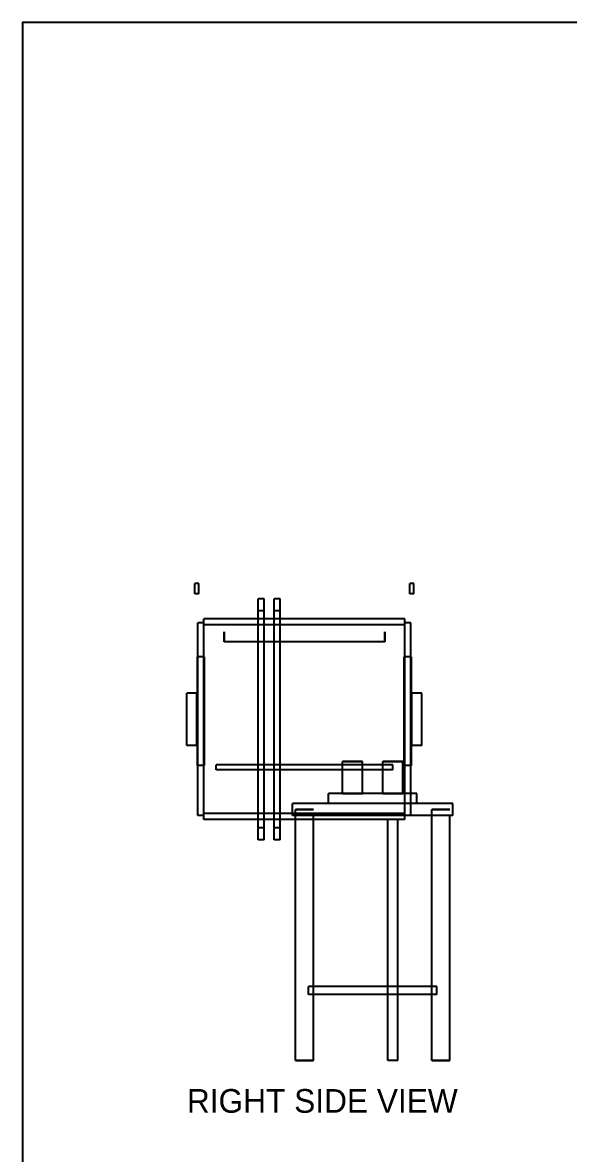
# Model space of a CAD drawing. Header units: millimetres. Extents: x -610 to 577, y -771 to 522.
# Drawn here: x -610 to -338, y -41 to 522 of the extents above; entities that cross this region are included whole.
import ezdxf

# ---------------------------------------------------------------- set-up
doc = ezdxf.new("R2010")
doc.units = ezdxf.units.MM
for name, color, linetype in [('BORDER', 7, 'Continuous'), ('HIDDEN', 8, 'Continuous'), ('TEXT', 5, 'Continuous'), ('VISIBLE', 7, 'Continuous')]:
    doc.layers.add(name, color=color, linetype=linetype)

msp = doc.modelspace()

# ---------------------------------------------------------------- linework, layer by layer
at = {"layer": 'BORDER'}
msp.add_lwpolyline([(-609.94, -771.14), (576.85, -771.14), (576.85, 521.85), (-609.94, 521.85)], close=True, dxfattribs=at)
at = {"layer": 'HIDDEN'}
for points in [[(-522.1, 242.5), (-524.1, 242.5)], [(-524.1, 237.5), (-524.1, 242.5)], [(-522.1, 237.5), (-522.1, 242.5)], [(-415.1, 242.5), (-417.1, 242.5)], [(-417.1, 237.5), (-417.1, 242.5)], [(-415.1, 237.5), (-415.1, 242.5)], [(-522.1, 237.5), (-524.1, 237.5)], [(-415.1, 237.5), (-417.1, 237.5)], [(-489.6, 235), (-492.6, 235)], [(-492.6, 229), (-492.6, 235)], [(-489.6, 235), (-492.6, 235)], [(-492.6, 115), (-492.6, 235)], [(-489.6, 235), (-492.6, 235)], [(-492.6, 115), (-492.6, 235)], [(-489.6, 235), (-492.6, 235)], [(-492.6, 115), (-492.6, 235)], [(-489.6, 229), (-489.6, 235)], [(-489.6, 115), (-489.6, 235)], [(-489.6, 115), (-489.6, 235)], [(-489.6, 115), (-489.6, 235)], [(-481.6, 235), (-484.6, 235)], [(-484.6, 229), (-484.6, 235)], [(-481.6, 235), (-484.6, 235)], [(-484.6, 115), (-484.6, 235)], [(-481.6, 235), (-484.6, 235)], [(-484.6, 115), (-484.6, 235)], [(-481.6, 235), (-484.6, 235)], [(-484.6, 115), (-484.6, 235)], [(-481.6, 229), (-481.6, 235)], [(-481.6, 115), (-481.6, 235)], [(-481.6, 115), (-481.6, 235)], [(-481.6, 115), (-481.6, 235)], [(-489.6, 229), (-492.6, 229)], [(-481.6, 229), (-484.6, 229)], [(-519.6, 223), (-522.6, 223)], [(-522.6, 127), (-522.6, 223)], [(-419.6, 225), (-519.6, 225)], [(-519.6, 222), (-519.6, 225)], [(-419.6, 225), (-519.6, 225)], [(-519.6, 125), (-519.6, 225)], [(-419.6, 225), (-519.6, 225)], [(-519.6, 125), (-519.6, 225)], [(-419.6, 225), (-519.6, 225)], [(-519.6, 125), (-519.6, 225)], [(-519.6, 127), (-519.6, 223)], [(-519.6, 127), (-519.6, 223)], [(-419.6, 222), (-519.6, 222)], [(-489.6, 225), (-492.6, 225)], [(-489.6, 225), (-492.6, 225)], [(-489.6, 222), (-492.6, 222)], [(-481.6, 225), (-484.6, 225)], [(-481.6, 225), (-484.6, 225)], [(-481.6, 222), (-484.6, 222)], [(-419.6, 222), (-419.6, 225)], [(-419.6, 125), (-419.6, 225)], [(-419.6, 125), (-419.6, 225)], [(-419.6, 125), (-419.6, 225)], [(-419.6, 127), (-419.6, 223)], [(-416.6, 223), (-419.6, 223)], [(-419.6, 127), (-419.6, 223)], [(-416.6, 127), (-416.6, 223)], [(-509.6, 218.5), (-509.6, 218.43)], [(-509.6, 218.43), (-509.6, 218.5)], [(-509.6, 218.43), (-509.6, 218.21)], [(-509.6, 218.21), (-509.6, 218.43)], [(-509.6, 218.21), (-509.6, 217.87)], [(-509.6, 217.87), (-509.6, 218.21)], [(-509.6, 217.87), (-509.6, 217.42)], [(-509.6, 217.42), (-509.6, 217.87)], [(-509.6, 217.42), (-509.6, 216.89)], [(-509.6, 216.89), (-509.6, 217.42)], [(-509.6, 216.89), (-509.6, 216.3)], [(-509.6, 216.3), (-509.6, 216.89)], [(-509.6, 216.3), (-509.6, 215.7)], [(-509.6, 215.7), (-509.6, 216.3)], [(-509.6, 215.7), (-509.6, 215.11)], [(-509.6, 215.11), (-509.6, 215.7)], [(-509.6, 215.11), (-509.6, 214.58)], [(-509.6, 214.58), (-509.6, 215.11)], [(-509.6, 214.58), (-509.6, 214.13)], [(-509.6, 214.13), (-509.6, 214.58)], [(-509.6, 214.13), (-509.6, 213.79)], [(-509.6, 213.79), (-509.6, 214.13)], [(-429.6, 218.5), (-429.6, 218.43)], [(-429.6, 218.43), (-429.6, 218.5)], [(-429.6, 218.43), (-429.6, 218.21)], [(-429.6, 218.21), (-429.6, 218.43)], [(-429.6, 218.21), (-429.6, 217.87)], [(-429.6, 217.87), (-429.6, 218.21)], [(-429.6, 217.87), (-429.6, 217.42)], [(-429.6, 217.42), (-429.6, 217.87)], [(-429.6, 217.42), (-429.6, 216.89)], [(-429.6, 216.89), (-429.6, 217.42)], [(-429.6, 216.89), (-429.6, 216.3)], [(-429.6, 216.3), (-429.6, 216.89)], [(-429.6, 216.3), (-429.6, 215.7)], [(-429.6, 215.7), (-429.6, 216.3)], [(-429.6, 215.7), (-429.6, 215.11)], [(-429.6, 215.11), (-429.6, 215.7)], [(-429.6, 215.11), (-429.6, 214.58)], [(-429.6, 214.58), (-429.6, 215.11)], [(-429.6, 214.58), (-429.6, 214.13)], [(-429.6, 214.13), (-429.6, 214.58)], [(-429.6, 214.13), (-429.6, 213.79)], [(-429.6, 213.79), (-429.6, 214.13)], [(-509.6, 213.79), (-509.6, 213.57)], [(-509.6, 213.57), (-509.6, 213.79)], [(-509.6, 213.57), (-509.6, 213.5)], [(-509.6, 213.5), (-509.6, 213.57)], [(-429.6, 213.5), (-509.6, 213.5)], [(-429.6, 213.79), (-429.6, 213.57)], [(-429.6, 213.57), (-429.6, 213.79)], [(-429.6, 213.57), (-429.6, 213.5)], [(-429.6, 213.5), (-429.6, 213.57)], [(-519.3, 206), (-522.9, 206)], [(-522.9, 152), (-522.9, 206)], [(-519.3, 206), (-522.6, 206)], [(-519.3, 152), (-519.3, 206)], [(-519.3, 152), (-519.3, 206)], [(-416.6, 206), (-419.9, 206)], [(-419.9, 152), (-419.9, 206)], [(-416.3, 206), (-419.9, 206)], [(-419.9, 152), (-419.9, 206)], [(-416.3, 152), (-416.3, 206)], [(-523.1, 188), (-528.1, 188)], [(-528.1, 162), (-528.1, 188)], [(-523.1, 162), (-523.1, 188)], [(-411.1, 188), (-416.1, 188)], [(-416.1, 162), (-416.1, 188)], [(-411.1, 162), (-411.1, 188)], [(-523.1, 162), (-528.1, 162)], [(-411.1, 162), (-416.1, 162)], [(-425.6, 152.25), (-513.6, 152.25)], [(-513.6, 149.75), (-513.6, 152.25)], [(-425.6, 152.25), (-513.6, 152.25)], [(-513.6, 149.75), (-513.6, 152.25)], [(-450.6, 138), (-450.6, 154)], [(-450.45, 154), (-450.6, 154)], [(-450.6, 154), (-450.45, 154)], [(-450.6, 138), (-450.6, 154)], [(-450.45, 154), (-450.6, 154)], [(-450.6, 154), (-450.45, 154)], [(-450.6, 138), (-450.6, 154)], [(-450.45, 154), (-450.6, 154)], [(-450.6, 154), (-450.45, 154)], [(-450.45, 154), (-450.6, 154)], [(-450.02, 154), (-450.45, 154)], [(-450.45, 154), (-450.02, 154)], [(-450.02, 154), (-450.45, 154)], [(-450.45, 154), (-450.02, 154)], [(-450.02, 154), (-450.45, 154)], [(-450.45, 154), (-450.02, 154)], [(-450.02, 154), (-450.45, 154)], [(-449.34, 154), (-450.02, 154)], [(-450.02, 154), (-449.34, 154)], [(-449.34, 154), (-450.02, 154)], [(-450.02, 154), (-449.34, 154)], [(-449.34, 154), (-450.02, 154)], [(-450.02, 154), (-449.34, 154)], [(-449.34, 154), (-450.02, 154)], [(-448.44, 154), (-449.34, 154)], [(-449.34, 154), (-448.44, 154)], [(-448.44, 154), (-449.34, 154)], [(-449.34, 154), (-448.44, 154)], [(-448.44, 154), (-449.34, 154)], [(-449.34, 154), (-448.44, 154)], [(-448.44, 154), (-449.34, 154)], [(-447.37, 154), (-448.44, 154)], [(-448.44, 154), (-447.37, 154)], [(-447.37, 154), (-448.44, 154)], [(-448.44, 154), (-447.37, 154)], [(-447.37, 154), (-448.44, 154)], [(-448.44, 154), (-447.37, 154)], [(-447.37, 154), (-448.44, 154)], [(-446.2, 154), (-447.37, 154)], [(-447.37, 154), (-446.2, 154)], [(-446.2, 154), (-447.37, 154)], [(-447.37, 154), (-446.2, 154)], [(-446.2, 154), (-447.37, 154)], [(-447.37, 154), (-446.2, 154)], [(-446.2, 154), (-447.37, 154)], [(-444.99, 154), (-446.2, 154)], [(-446.2, 154), (-444.99, 154)], [(-444.99, 154), (-446.2, 154)], [(-446.2, 154), (-444.99, 154)], [(-444.99, 154), (-446.2, 154)], [(-446.2, 154), (-444.99, 154)], [(-444.99, 154), (-446.2, 154)], [(-443.82, 154), (-444.99, 154)], [(-444.99, 154), (-443.82, 154)], [(-443.82, 154), (-444.99, 154)], [(-444.99, 154), (-443.82, 154)], [(-443.82, 154), (-444.99, 154)], [(-444.99, 154), (-443.82, 154)], [(-443.82, 154), (-444.99, 154)], [(-442.76, 154), (-443.82, 154)], [(-443.82, 154), (-442.76, 154)], [(-442.76, 154), (-443.82, 154)], [(-443.82, 154), (-442.76, 154)], [(-442.76, 154), (-443.82, 154)], [(-443.82, 154), (-442.76, 154)], [(-442.76, 154), (-443.82, 154)], [(-441.85, 154), (-442.76, 154)], [(-442.76, 154), (-441.85, 154)], [(-441.85, 154), (-442.76, 154)], [(-442.76, 154), (-441.85, 154)], [(-441.85, 154), (-442.76, 154)], [(-442.76, 154), (-441.85, 154)], [(-441.85, 154), (-442.76, 154)], [(-441.17, 154), (-441.85, 154)], [(-441.85, 154), (-441.17, 154)], [(-441.17, 154), (-441.85, 154)], [(-441.85, 154), (-441.17, 154)], [(-441.17, 154), (-441.85, 154)], [(-441.85, 154), (-441.17, 154)], [(-441.17, 154), (-441.85, 154)], [(-440.74, 154), (-441.17, 154)], [(-441.17, 154), (-440.74, 154)], [(-440.74, 154), (-441.17, 154)], [(-441.17, 154), (-440.74, 154)], [(-440.74, 154), (-441.17, 154)], [(-441.17, 154), (-440.74, 154)], [(-440.74, 154), (-441.17, 154)], [(-440.6, 154), (-440.74, 154)], [(-440.74, 154), (-440.6, 154)], [(-440.6, 154), (-440.74, 154)], [(-440.74, 154), (-440.6, 154)], [(-440.6, 154), (-440.74, 154)], [(-440.74, 154), (-440.6, 154)], [(-440.6, 154), (-440.74, 154)], [(-430.6, 138), (-430.6, 154)], [(-430.45, 154), (-430.6, 154)], [(-430.6, 154), (-430.45, 154)], [(-430.6, 138), (-430.6, 154)], [(-430.45, 154), (-430.6, 154)], [(-430.6, 154), (-430.45, 154)], [(-430.6, 138), (-430.6, 154)], [(-430.45, 154), (-430.6, 154)], [(-430.6, 154), (-430.45, 154)], [(-430.45, 154), (-430.6, 154)], [(-430.02, 154), (-430.45, 154)], [(-430.45, 154), (-430.02, 154)], [(-430.02, 154), (-430.45, 154)], [(-430.45, 154), (-430.02, 154)], [(-430.02, 154), (-430.45, 154)], [(-430.45, 154), (-430.02, 154)], [(-430.02, 154), (-430.45, 154)], [(-429.34, 154), (-430.02, 154)], [(-430.02, 154), (-429.34, 154)], [(-429.34, 154), (-430.02, 154)], [(-430.02, 154), (-429.34, 154)], [(-429.34, 154), (-430.02, 154)], [(-430.02, 154), (-429.34, 154)], [(-429.34, 154), (-430.02, 154)], [(-428.44, 154), (-429.34, 154)], [(-429.34, 154), (-428.44, 154)], [(-428.44, 154), (-429.34, 154)], [(-429.34, 154), (-428.44, 154)], [(-428.44, 154), (-429.34, 154)], [(-429.34, 154), (-428.44, 154)], [(-428.44, 154), (-429.34, 154)], [(-427.37, 154), (-428.44, 154)], [(-428.44, 154), (-427.37, 154)], [(-427.37, 154), (-428.44, 154)], [(-428.44, 154), (-427.37, 154)], [(-427.37, 154), (-428.44, 154)], [(-428.44, 154), (-427.37, 154)], [(-427.37, 154), (-428.44, 154)], [(-426.2, 154), (-427.37, 154)], [(-427.37, 154), (-426.2, 154)], [(-426.2, 154), (-427.37, 154)], [(-427.37, 154), (-426.2, 154)], [(-426.2, 154), (-427.37, 154)], [(-427.37, 154), (-426.2, 154)], [(-426.2, 154), (-427.37, 154)], [(-424.99, 154), (-426.2, 154)], [(-426.2, 154), (-424.99, 154)], [(-424.99, 154), (-426.2, 154)], [(-426.2, 154), (-424.99, 154)], [(-424.99, 154), (-426.2, 154)], [(-426.2, 154), (-424.99, 154)], [(-424.99, 154), (-426.2, 154)], [(-425.6, 149.75), (-425.6, 152.25)], [(-425.6, 149.75), (-425.6, 152.25)], [(-423.82, 154), (-424.99, 154)], [(-424.99, 154), (-423.82, 154)], [(-423.82, 154), (-424.99, 154)], [(-424.99, 154), (-423.82, 154)], [(-423.82, 154), (-424.99, 154)], [(-424.99, 154), (-423.82, 154)], [(-423.82, 154), (-424.99, 154)], [(-422.76, 154), (-423.82, 154)], [(-423.82, 154), (-422.76, 154)], [(-422.76, 154), (-423.82, 154)], [(-423.82, 154), (-422.76, 154)], [(-422.76, 154), (-423.82, 154)], [(-423.82, 154), (-422.76, 154)], [(-422.76, 154), (-423.82, 154)], [(-421.85, 154), (-422.76, 154)], [(-422.76, 154), (-421.85, 154)], [(-421.85, 154), (-422.76, 154)], [(-422.76, 154), (-421.85, 154)], [(-421.85, 154), (-422.76, 154)], [(-422.76, 154), (-421.85, 154)], [(-421.85, 154), (-422.76, 154)], [(-421.17, 154), (-421.85, 154)], [(-421.85, 154), (-421.17, 154)], [(-421.17, 154), (-421.85, 154)], [(-421.85, 154), (-421.17, 154)], [(-421.17, 154), (-421.85, 154)], [(-421.85, 154), (-421.17, 154)], [(-421.17, 154), (-421.85, 154)], [(-420.74, 154), (-421.17, 154)], [(-421.17, 154), (-420.74, 154)], [(-420.74, 154), (-421.17, 154)], [(-421.17, 154), (-420.74, 154)], [(-420.74, 154), (-421.17, 154)], [(-421.17, 154), (-420.74, 154)], [(-420.74, 154), (-421.17, 154)], [(-420.6, 154), (-420.74, 154)], [(-420.74, 154), (-420.6, 154)], [(-420.6, 154), (-420.74, 154)], [(-420.74, 154), (-420.6, 154)], [(-420.6, 154), (-420.74, 154)], [(-420.74, 154), (-420.6, 154)], [(-420.6, 154), (-420.74, 154)], [(-519.3, 152), (-522.9, 152)], [(-519.3, 152), (-522.6, 152)], [(-425.6, 149.75), (-513.6, 149.75)], [(-425.6, 149.75), (-513.6, 149.75)], [(-416.6, 152), (-419.9, 152)], [(-416.3, 152), (-419.9, 152)], [(-413.6, 138), (-457.6, 138)], [(-457.6, 133), (-457.6, 138)], [(-450.45, 138), (-450.6, 138)], [(-450.6, 138), (-450.45, 138)], [(-450.45, 138), (-450.6, 138)], [(-450.6, 138), (-450.45, 138)], [(-450.45, 138), (-450.6, 138)], [(-450.6, 138), (-450.45, 138)], [(-450.45, 138), (-450.6, 138)], [(-450.6, 138), (-450.45, 138)], [(-450.02, 138), (-450.45, 138)], [(-450.45, 138), (-450.02, 138)], [(-450.02, 138), (-450.45, 138)], [(-450.45, 138), (-450.02, 138)], [(-450.02, 138), (-450.45, 138)], [(-450.45, 138), (-450.02, 138)], [(-450.02, 138), (-450.45, 138)], [(-450.45, 138), (-450.02, 138)], [(-449.34, 138), (-450.02, 138)], [(-450.02, 138), (-449.34, 138)], [(-449.34, 138), (-450.02, 138)], [(-450.02, 138), (-449.34, 138)], [(-449.34, 138), (-450.02, 138)], [(-450.02, 138), (-449.34, 138)], [(-449.34, 138), (-450.02, 138)], [(-450.02, 138), (-449.34, 138)], [(-448.44, 138), (-449.34, 138)], [(-449.34, 138), (-448.44, 138)], [(-448.44, 138), (-449.34, 138)], [(-449.34, 138), (-448.44, 138)], [(-448.44, 138), (-449.34, 138)], [(-449.34, 138), (-448.44, 138)], [(-448.44, 138), (-449.34, 138)], [(-449.34, 138), (-448.44, 138)], [(-447.37, 138), (-448.44, 138)], [(-448.44, 138), (-447.37, 138)], [(-447.37, 138), (-448.44, 138)], [(-448.44, 138), (-447.37, 138)], [(-447.37, 138), (-448.44, 138)], [(-448.44, 138), (-447.37, 138)], [(-447.37, 138), (-448.44, 138)], [(-448.44, 138), (-447.37, 138)], [(-446.2, 138), (-447.37, 138)], [(-447.37, 138), (-446.2, 138)], [(-446.2, 138), (-447.37, 138)], [(-447.37, 138), (-446.2, 138)], [(-446.2, 138), (-447.37, 138)], [(-447.37, 138), (-446.2, 138)], [(-446.2, 138), (-447.37, 138)], [(-447.37, 138), (-446.2, 138)], [(-444.99, 138), (-446.2, 138)], [(-446.2, 138), (-444.99, 138)], [(-444.99, 138), (-446.2, 138)], [(-446.2, 138), (-444.99, 138)], [(-444.99, 138), (-446.2, 138)], [(-446.2, 138), (-444.99, 138)], [(-444.99, 138), (-446.2, 138)], [(-446.2, 138), (-444.99, 138)], [(-443.82, 138), (-444.99, 138)], [(-444.99, 138), (-443.82, 138)], [(-443.82, 138), (-444.99, 138)], [(-444.99, 138), (-443.82, 138)], [(-443.82, 138), (-444.99, 138)], [(-444.99, 138), (-443.82, 138)], [(-443.82, 138), (-444.99, 138)], [(-444.99, 138), (-443.82, 138)], [(-442.76, 138), (-443.82, 138)], [(-443.82, 138), (-442.76, 138)], [(-442.76, 138), (-443.82, 138)], [(-443.82, 138), (-442.76, 138)], [(-442.76, 138), (-443.82, 138)], [(-443.82, 138), (-442.76, 138)], [(-442.76, 138), (-443.82, 138)], [(-443.82, 138), (-442.76, 138)], [(-441.85, 138), (-442.76, 138)], [(-442.76, 138), (-441.85, 138)], [(-441.85, 138), (-442.76, 138)], [(-442.76, 138), (-441.85, 138)], [(-441.85, 138), (-442.76, 138)], [(-442.76, 138), (-441.85, 138)], [(-441.85, 138), (-442.76, 138)], [(-442.76, 138), (-441.85, 138)], [(-441.17, 138), (-441.85, 138)], [(-441.85, 138), (-441.17, 138)], [(-441.17, 138), (-441.85, 138)], [(-441.85, 138), (-441.17, 138)], [(-441.17, 138), (-441.85, 138)], [(-441.85, 138), (-441.17, 138)], [(-441.17, 138), (-441.85, 138)], [(-441.85, 138), (-441.17, 138)], [(-440.74, 138), (-441.17, 138)], [(-441.17, 138), (-440.74, 138)], [(-440.74, 138), (-441.17, 138)], [(-441.17, 138), (-440.74, 138)], [(-440.74, 138), (-441.17, 138)], [(-441.17, 138), (-440.74, 138)], [(-440.74, 138), (-441.17, 138)], [(-441.17, 138), (-440.74, 138)], [(-440.6, 138), (-440.74, 138)], [(-440.74, 138), (-440.6, 138)], [(-440.6, 138), (-440.74, 138)], [(-440.74, 138), (-440.6, 138)], [(-440.6, 138), (-440.74, 138)], [(-440.74, 138), (-440.6, 138)], [(-440.6, 138), (-440.74, 138)], [(-440.74, 138), (-440.6, 138)], [(-430.45, 138), (-430.6, 138)], [(-430.6, 138), (-430.45, 138)], [(-430.45, 138), (-430.6, 138)], [(-430.6, 138), (-430.45, 138)], [(-430.45, 138), (-430.6, 138)], [(-430.6, 138), (-430.45, 138)], [(-430.45, 138), (-430.6, 138)], [(-430.6, 138), (-430.45, 138)], [(-430.02, 138), (-430.45, 138)], [(-430.45, 138), (-430.02, 138)], [(-430.02, 138), (-430.45, 138)], [(-430.45, 138), (-430.02, 138)], [(-430.02, 138), (-430.45, 138)], [(-430.45, 138), (-430.02, 138)], [(-430.02, 138), (-430.45, 138)], [(-430.45, 138), (-430.02, 138)], [(-429.34, 138), (-430.02, 138)], [(-430.02, 138), (-429.34, 138)], [(-429.34, 138), (-430.02, 138)], [(-430.02, 138), (-429.34, 138)], [(-429.34, 138), (-430.02, 138)], [(-430.02, 138), (-429.34, 138)], [(-429.34, 138), (-430.02, 138)], [(-430.02, 138), (-429.34, 138)], [(-428.44, 138), (-429.34, 138)], [(-429.34, 138), (-428.44, 138)], [(-428.44, 138), (-429.34, 138)], [(-429.34, 138), (-428.44, 138)], [(-428.44, 138), (-429.34, 138)], [(-429.34, 138), (-428.44, 138)], [(-428.44, 138), (-429.34, 138)], [(-429.34, 138), (-428.44, 138)], [(-427.37, 138), (-428.44, 138)], [(-428.44, 138), (-427.37, 138)], [(-427.37, 138), (-428.44, 138)], [(-428.44, 138), (-427.37, 138)], [(-427.37, 138), (-428.44, 138)], [(-428.44, 138), (-427.37, 138)], [(-427.37, 138), (-428.44, 138)], [(-428.44, 138), (-427.37, 138)], [(-426.2, 138), (-427.37, 138)], [(-427.37, 138), (-426.2, 138)], [(-426.2, 138), (-427.37, 138)], [(-427.37, 138), (-426.2, 138)], [(-426.2, 138), (-427.37, 138)], [(-427.37, 138), (-426.2, 138)], [(-426.2, 138), (-427.37, 138)], [(-427.37, 138), (-426.2, 138)], [(-424.99, 138), (-426.2, 138)], [(-426.2, 138), (-424.99, 138)], [(-424.99, 138), (-426.2, 138)], [(-426.2, 138), (-424.99, 138)], [(-424.99, 138), (-426.2, 138)], [(-426.2, 138), (-424.99, 138)], [(-424.99, 138), (-426.2, 138)], [(-426.2, 138), (-424.99, 138)], [(-423.82, 138), (-424.99, 138)], [(-424.99, 138), (-423.82, 138)], [(-423.82, 138), (-424.99, 138)], [(-424.99, 138), (-423.82, 138)], [(-423.82, 138), (-424.99, 138)], [(-424.99, 138), (-423.82, 138)], [(-423.82, 138), (-424.99, 138)], [(-424.99, 138), (-423.82, 138)], [(-422.76, 138), (-423.82, 138)], [(-423.82, 138), (-422.76, 138)], [(-422.76, 138), (-423.82, 138)], [(-423.82, 138), (-422.76, 138)], [(-422.76, 138), (-423.82, 138)], [(-423.82, 138), (-422.76, 138)], [(-422.76, 138), (-423.82, 138)], [(-423.82, 138), (-422.76, 138)], [(-421.85, 138), (-422.76, 138)], [(-422.76, 138), (-421.85, 138)], [(-421.85, 138), (-422.76, 138)], [(-422.76, 138), (-421.85, 138)], [(-421.85, 138), (-422.76, 138)], [(-422.76, 138), (-421.85, 138)], [(-421.85, 138), (-422.76, 138)], [(-422.76, 138), (-421.85, 138)], [(-421.17, 138), (-421.85, 138)], [(-421.85, 138), (-421.17, 138)], [(-421.17, 138), (-421.85, 138)], [(-421.85, 138), (-421.17, 138)], [(-421.17, 138), (-421.85, 138)], [(-421.85, 138), (-421.17, 138)], [(-421.17, 138), (-421.85, 138)], [(-421.85, 138), (-421.17, 138)], [(-420.74, 138), (-421.17, 138)], [(-421.17, 138), (-420.74, 138)], [(-420.74, 138), (-421.17, 138)], [(-421.17, 138), (-420.74, 138)], [(-420.74, 138), (-421.17, 138)], [(-421.17, 138), (-420.74, 138)], [(-420.74, 138), (-421.17, 138)], [(-421.17, 138), (-420.74, 138)], [(-420.6, 138), (-420.74, 138)], [(-420.74, 138), (-420.6, 138)], [(-420.6, 138), (-420.74, 138)], [(-420.74, 138), (-420.6, 138)], [(-420.6, 138), (-420.74, 138)], [(-420.74, 138), (-420.6, 138)], [(-420.6, 138), (-420.74, 138)], [(-420.74, 138), (-420.6, 138)], [(-419.6, 127), (-419.6, 138)], [(-416.6, 127), (-416.6, 138)], [(-413.6, 133), (-413.6, 138)], [(-395.6, 133), (-475.6, 133)], [(-475.6, 127), (-475.6, 133)], [(-474.1, 5), (-474.1, 130)], [(-473.97, 130), (-474.1, 130)], [(-474.1, 130), (-473.97, 130)], [(-474.1, 127), (-474.1, 130)], [(-473.97, 130), (-474.1, 130)], [(-474.1, 130), (-473.97, 130)], [(-473.58, 130), (-473.97, 130)], [(-473.97, 130), (-473.58, 130)], [(-473.58, 130), (-473.97, 130)], [(-473.97, 130), (-473.58, 130)], [(-472.96, 130), (-473.58, 130)], [(-473.58, 130), (-472.96, 130)], [(-472.96, 130), (-473.58, 130)], [(-473.58, 130), (-472.96, 130)], [(-472.15, 130), (-472.96, 130)], [(-472.96, 130), (-472.15, 130)], [(-472.15, 130), (-472.96, 130)], [(-472.96, 130), (-472.15, 130)], [(-471.19, 130), (-472.15, 130)], [(-472.15, 130), (-471.19, 130)], [(-471.19, 130), (-472.15, 130)], [(-472.15, 130), (-471.19, 130)], [(-470.14, 130), (-471.19, 130)], [(-471.19, 130), (-470.14, 130)], [(-470.14, 130), (-471.19, 130)], [(-471.19, 130), (-470.14, 130)], [(-469.05, 130), (-470.14, 130)], [(-470.14, 130), (-469.05, 130)], [(-469.05, 130), (-470.14, 130)], [(-470.14, 130), (-469.05, 130)], [(-468, 130), (-469.05, 130)], [(-469.05, 130), (-468, 130)], [(-468, 130), (-469.05, 130)], [(-469.05, 130), (-468, 130)], [(-467.04, 130), (-468, 130)], [(-468, 130), (-467.04, 130)], [(-467.04, 130), (-468, 130)], [(-468, 130), (-467.04, 130)], [(-466.23, 130), (-467.04, 130)], [(-467.04, 130), (-466.23, 130)], [(-466.23, 130), (-467.04, 130)], [(-467.04, 130), (-466.23, 130)], [(-465.61, 130), (-466.23, 130)], [(-466.23, 130), (-465.61, 130)], [(-465.61, 130), (-466.23, 130)], [(-466.23, 130), (-465.61, 130)], [(-465.23, 130), (-465.61, 130)], [(-465.61, 130), (-465.23, 130)], [(-465.23, 130), (-465.61, 130)], [(-465.61, 130), (-465.23, 130)], [(-465.1, 130), (-465.23, 130)], [(-465.23, 130), (-465.1, 130)], [(-465.1, 130), (-465.23, 130)], [(-465.23, 130), (-465.1, 130)], [(-413.6, 133), (-457.6, 133)], [(-413.6, 133), (-457.6, 133)], [(-406.1, 5), (-406.1, 130)], [(-405.97, 130), (-406.1, 130)], [(-406.1, 130), (-405.97, 130)], [(-406.1, 127), (-406.1, 130)], [(-405.97, 130), (-406.1, 130)], [(-406.1, 130), (-405.97, 130)], [(-405.58, 130), (-405.97, 130)], [(-405.97, 130), (-405.58, 130)], [(-405.58, 130), (-405.97, 130)], [(-405.97, 130), (-405.58, 130)], [(-404.96, 130), (-405.58, 130)], [(-405.58, 130), (-404.96, 130)], [(-404.96, 130), (-405.58, 130)], [(-405.58, 130), (-404.96, 130)], [(-404.15, 130), (-404.96, 130)], [(-404.96, 130), (-404.15, 130)], [(-404.15, 130), (-404.96, 130)], [(-404.96, 130), (-404.15, 130)], [(-403.19, 130), (-404.15, 130)], [(-404.15, 130), (-403.19, 130)], [(-403.19, 130), (-404.15, 130)], [(-404.15, 130), (-403.19, 130)], [(-402.14, 130), (-403.19, 130)], [(-403.19, 130), (-402.14, 130)], [(-402.14, 130), (-403.19, 130)], [(-403.19, 130), (-402.14, 130)], [(-401.05, 130), (-402.14, 130)], [(-402.14, 130), (-401.05, 130)], [(-401.05, 130), (-402.14, 130)], [(-402.14, 130), (-401.05, 130)], [(-400, 130), (-401.05, 130)], [(-401.05, 130), (-400, 130)], [(-400, 130), (-401.05, 130)], [(-401.05, 130), (-400, 130)], [(-399.04, 130), (-400, 130)], [(-400, 130), (-399.04, 130)], [(-399.04, 130), (-400, 130)], [(-400, 130), (-399.04, 130)], [(-398.23, 130), (-399.04, 130)], [(-399.04, 130), (-398.23, 130)], [(-398.23, 130), (-399.04, 130)], [(-399.04, 130), (-398.23, 130)], [(-397.61, 130), (-398.23, 130)], [(-398.23, 130), (-397.61, 130)], [(-397.61, 130), (-398.23, 130)], [(-398.23, 130), (-397.61, 130)], [(-397.23, 130), (-397.61, 130)], [(-397.61, 130), (-397.23, 130)], [(-397.23, 130), (-397.61, 130)], [(-397.61, 130), (-397.23, 130)], [(-397.1, 130), (-397.23, 130)], [(-397.23, 130), (-397.1, 130)], [(-397.1, 130), (-397.23, 130)], [(-397.23, 130), (-397.1, 130)], [(-395.6, 127), (-395.6, 133)], [(-519.6, 127), (-522.6, 127)], [(-419.6, 128), (-519.6, 128)], [(-519.6, 125), (-519.6, 128)], [(-419.6, 125), (-519.6, 125)], [(-419.6, 125), (-519.6, 125)], [(-419.6, 125), (-519.6, 125)], [(-419.6, 125), (-519.6, 125)], [(-489.6, 128), (-492.6, 128)], [(-489.6, 125), (-492.6, 125)], [(-489.6, 125), (-492.6, 125)], [(-481.6, 128), (-484.6, 128)], [(-481.6, 125), (-484.6, 125)], [(-481.6, 125), (-484.6, 125)], [(-419.6, 128), (-475.6, 128)], [(-395.6, 127), (-475.6, 127)], [(-465.1, 125), (-474.1, 125)], [(-465.1, 125), (-474.1, 125)], [(-423.1, 125), (-428.1, 125)], [(-428.1, 5), (-428.1, 125)], [(-423.1, 125), (-428.1, 125)], [(-428.1, 5), (-428.1, 125)], [(-423.1, 125), (-428.1, 125)], [(-423.1, 125), (-428.1, 125)], [(-428.1, 5), (-428.1, 125)], [(-423.1, 5), (-423.1, 125)], [(-423.1, 5), (-423.1, 125)], [(-423.1, 5), (-423.1, 125)], [(-419.6, 127), (-419.6, 128)], [(-419.6, 125), (-419.6, 128)], [(-416.6, 127), (-419.6, 127)], [(-416.6, 127), (-419.6, 127)], [(-489.6, 121), (-492.6, 121)], [(-492.6, 115), (-492.6, 121)], [(-489.6, 115), (-489.6, 121)], [(-481.6, 121), (-484.6, 121)], [(-484.6, 115), (-484.6, 121)], [(-481.6, 115), (-481.6, 121)], [(-489.6, 115), (-492.6, 115)], [(-489.6, 115), (-492.6, 115)], [(-489.6, 115), (-492.6, 115)], [(-489.6, 115), (-492.6, 115)], [(-481.6, 115), (-484.6, 115)], [(-481.6, 115), (-484.6, 115)], [(-481.6, 115), (-484.6, 115)], [(-481.6, 115), (-484.6, 115)], [(-465.1, 42), (-467.6, 42)], [(-467.6, 38), (-467.6, 42)], [(-403.6, 42), (-467.6, 42)], [(-467.6, 38), (-467.6, 42)], [(-428.1, 38), (-428.1, 42)], [(-423.1, 38), (-423.1, 42)], [(-403.6, 42), (-406.1, 42)], [(-403.6, 38), (-403.6, 42)], [(-403.6, 38), (-403.6, 42)], [(-465.1, 38), (-467.6, 38)], [(-403.6, 38), (-467.6, 38)], [(-403.6, 38), (-406.1, 38)], [(-473.97, 5), (-474.1, 5)], [(-474.1, 5), (-473.97, 5)], [(-473.97, 5), (-474.1, 5)], [(-473.58, 5), (-473.97, 5)], [(-473.97, 5), (-473.58, 5)], [(-473.58, 5), (-473.97, 5)], [(-472.96, 5), (-473.58, 5)], [(-473.58, 5), (-472.96, 5)], [(-472.96, 5), (-473.58, 5)], [(-472.15, 5), (-472.96, 5)], [(-472.96, 5), (-472.15, 5)], [(-472.15, 5), (-472.96, 5)], [(-471.19, 5), (-472.15, 5)], [(-472.15, 5), (-471.19, 5)], [(-471.19, 5), (-472.15, 5)], [(-470.14, 5), (-471.19, 5)], [(-471.19, 5), (-470.14, 5)], [(-470.14, 5), (-471.19, 5)], [(-469.05, 5), (-470.14, 5)], [(-470.14, 5), (-469.05, 5)], [(-469.05, 5), (-470.14, 5)], [(-468, 5), (-469.05, 5)], [(-469.05, 5), (-468, 5)], [(-468, 5), (-469.05, 5)], [(-467.04, 5), (-468, 5)], [(-468, 5), (-467.04, 5)], [(-467.04, 5), (-468, 5)], [(-466.23, 5), (-467.04, 5)], [(-467.04, 5), (-466.23, 5)], [(-466.23, 5), (-467.04, 5)], [(-465.61, 5), (-466.23, 5)], [(-466.23, 5), (-465.61, 5)], [(-465.61, 5), (-466.23, 5)], [(-465.23, 5), (-465.61, 5)], [(-465.61, 5), (-465.23, 5)], [(-465.23, 5), (-465.61, 5)], [(-465.1, 5), (-465.23, 5)], [(-465.23, 5), (-465.1, 5)], [(-465.1, 5), (-465.23, 5)], [(-423.1, 5), (-428.1, 5)], [(-423.1, 5), (-428.1, 5)], [(-423.1, 5), (-428.1, 5)], [(-405.97, 5), (-406.1, 5)], [(-406.1, 5), (-405.97, 5)], [(-405.97, 5), (-406.1, 5)], [(-405.58, 5), (-405.97, 5)], [(-405.97, 5), (-405.58, 5)], [(-405.58, 5), (-405.97, 5)], [(-404.96, 5), (-405.58, 5)], [(-405.58, 5), (-404.96, 5)], [(-404.96, 5), (-405.58, 5)], [(-404.15, 5), (-404.96, 5)], [(-404.96, 5), (-404.15, 5)], [(-404.15, 5), (-404.96, 5)], [(-403.19, 5), (-404.15, 5)], [(-404.15, 5), (-403.19, 5)], [(-403.19, 5), (-404.15, 5)], [(-402.14, 5), (-403.19, 5)], [(-403.19, 5), (-402.14, 5)], [(-402.14, 5), (-403.19, 5)], [(-401.05, 5), (-402.14, 5)], [(-402.14, 5), (-401.05, 5)], [(-401.05, 5), (-402.14, 5)], [(-400, 5), (-401.05, 5)], [(-401.05, 5), (-400, 5)], [(-400, 5), (-401.05, 5)], [(-399.04, 5), (-400, 5)], [(-400, 5), (-399.04, 5)], [(-399.04, 5), (-400, 5)], [(-398.23, 5), (-399.04, 5)], [(-399.04, 5), (-398.23, 5)], [(-398.23, 5), (-399.04, 5)], [(-397.61, 5), (-398.23, 5)], [(-398.23, 5), (-397.61, 5)], [(-397.61, 5), (-398.23, 5)], [(-397.23, 5), (-397.61, 5)], [(-397.61, 5), (-397.23, 5)], [(-397.23, 5), (-397.61, 5)], [(-397.1, 5), (-397.23, 5)], [(-397.23, 5), (-397.1, 5)], [(-397.1, 5), (-397.23, 5)]]:
    msp.add_lwpolyline(points, dxfattribs=at)
at = {"layer": 'VISIBLE'}
for points in [[(-522.1, 242.5), (-524.1, 242.5)], [(-524.1, 237.5), (-524.1, 242.5)], [(-522.1, 237.5), (-522.1, 242.5)], [(-415.1, 242.5), (-417.1, 242.5)], [(-417.1, 237.5), (-417.1, 242.5)], [(-415.1, 237.5), (-415.1, 242.5)], [(-522.1, 237.5), (-524.1, 237.5)], [(-415.1, 237.5), (-417.1, 237.5)], [(-489.6, 235), (-492.6, 235)], [(-492.6, 229), (-492.6, 235)], [(-489.6, 235), (-492.6, 235)], [(-492.6, 115), (-492.6, 235)], [(-489.6, 229), (-489.6, 235)], [(-489.6, 115), (-489.6, 235)], [(-481.6, 235), (-484.6, 235)], [(-484.6, 229), (-484.6, 235)], [(-481.6, 235), (-484.6, 235)], [(-484.6, 115), (-484.6, 235)], [(-481.6, 229), (-481.6, 235)], [(-481.6, 115), (-481.6, 235)], [(-489.6, 229), (-492.6, 229)], [(-481.6, 229), (-484.6, 229)], [(-519.6, 223), (-522.6, 223)], [(-522.6, 127), (-522.6, 223)], [(-492.6, 225), (-519.6, 225)], [(-519.6, 222), (-519.6, 225)], [(-492.6, 225), (-519.6, 225)], [(-519.6, 125), (-519.6, 225)], [(-492.6, 222), (-519.6, 222)], [(-484.6, 225), (-489.6, 225)], [(-484.6, 225), (-489.6, 225)], [(-484.6, 222), (-489.6, 222)], [(-419.6, 225), (-481.6, 225)], [(-419.6, 225), (-481.6, 225)], [(-419.6, 222), (-481.6, 222)], [(-419.6, 222), (-419.6, 225)], [(-419.6, 138), (-419.6, 225)], [(-416.6, 223), (-419.6, 223)], [(-416.6, 138), (-416.6, 223)], [(-522.6, 206), (-522.9, 206)], [(-522.9, 152), (-522.9, 206)], [(-416.3, 206), (-416.6, 206)], [(-416.3, 152), (-416.3, 206)], [(-523.1, 188), (-528.1, 188)], [(-528.1, 162), (-528.1, 188)], [(-523.1, 162), (-523.1, 188)], [(-411.1, 188), (-416.1, 188)], [(-416.1, 162), (-416.1, 188)], [(-411.1, 162), (-411.1, 188)], [(-523.1, 162), (-528.1, 162)], [(-411.1, 162), (-416.1, 162)], [(-450.6, 138), (-450.6, 154)], [(-450.6, 154), (-450.45, 154)], [(-450.45, 154), (-450.02, 154)], [(-450.02, 154), (-449.34, 154)], [(-449.34, 154), (-448.44, 154)], [(-448.44, 154), (-447.37, 154)], [(-447.37, 154), (-446.2, 154)], [(-446.2, 154), (-444.99, 154)], [(-444.99, 154), (-443.82, 154)], [(-443.82, 154), (-442.76, 154)], [(-442.76, 154), (-441.85, 154)], [(-441.85, 154), (-441.17, 154)], [(-441.17, 154), (-440.74, 154)], [(-440.74, 154), (-440.6, 154)], [(-440.6, 138), (-440.6, 154)], [(-430.6, 138), (-430.6, 154)], [(-430.6, 154), (-430.45, 154)], [(-430.45, 154), (-430.02, 154)], [(-430.02, 154), (-429.34, 154)], [(-429.34, 154), (-428.44, 154)], [(-428.44, 154), (-427.37, 154)], [(-427.37, 154), (-426.2, 154)], [(-426.2, 154), (-424.99, 154)], [(-424.99, 154), (-423.82, 154)], [(-423.82, 154), (-422.76, 154)], [(-422.76, 154), (-421.85, 154)], [(-421.85, 154), (-421.17, 154)], [(-421.17, 154), (-420.74, 154)], [(-420.74, 154), (-420.6, 154)], [(-420.6, 138), (-420.6, 154)], [(-522.6, 152), (-522.9, 152)], [(-416.3, 152), (-416.6, 152)], [(-413.6, 138), (-457.6, 138)], [(-457.6, 133), (-457.6, 138)], [(-413.6, 133), (-413.6, 138)], [(-395.6, 133), (-475.6, 133)], [(-475.6, 127), (-475.6, 133)], [(-395.6, 127), (-395.6, 133)], [(-519.6, 127), (-522.6, 127)], [(-492.6, 128), (-519.6, 128)], [(-519.6, 125), (-519.6, 128)], [(-492.6, 125), (-519.6, 125)], [(-492.6, 125), (-519.6, 125)], [(-484.6, 128), (-489.6, 128)], [(-484.6, 125), (-489.6, 125)], [(-484.6, 125), (-489.6, 125)], [(-475.6, 128), (-481.6, 128)], [(-474.1, 125), (-481.6, 125)], [(-474.1, 125), (-481.6, 125)], [(-395.6, 127), (-475.6, 127)], [(-474.1, 5), (-474.1, 127)], [(-465.1, 5), (-465.1, 127)], [(-419.6, 125), (-465.1, 125)], [(-419.6, 125), (-465.1, 125)], [(-428.1, 42), (-428.1, 125)], [(-423.1, 42), (-423.1, 125)], [(-419.6, 125), (-419.6, 127)], [(-419.6, 125), (-419.6, 127)], [(-406.1, 5), (-406.1, 127)], [(-397.1, 5), (-397.1, 127)], [(-489.6, 121), (-492.6, 121)], [(-492.6, 115), (-492.6, 121)], [(-489.6, 115), (-489.6, 121)], [(-481.6, 121), (-484.6, 121)], [(-484.6, 115), (-484.6, 121)], [(-481.6, 115), (-481.6, 121)], [(-489.6, 115), (-492.6, 115)], [(-489.6, 115), (-492.6, 115)], [(-481.6, 115), (-484.6, 115)], [(-481.6, 115), (-484.6, 115)], [(-406.1, 42), (-465.1, 42)], [(-406.1, 38), (-465.1, 38)], [(-428.1, 5), (-428.1, 38)], [(-423.1, 5), (-423.1, 38)], [(-474.1, 5), (-473.97, 5)], [(-473.97, 5), (-473.58, 5)], [(-473.58, 5), (-472.96, 5)], [(-472.96, 5), (-472.15, 5)], [(-472.15, 5), (-471.19, 5)], [(-471.19, 5), (-470.14, 5)], [(-470.14, 5), (-469.05, 5)], [(-469.05, 5), (-468, 5)], [(-468, 5), (-467.04, 5)], [(-467.04, 5), (-466.23, 5)], [(-466.23, 5), (-465.61, 5)], [(-465.61, 5), (-465.23, 5)], [(-465.23, 5), (-465.1, 5)], [(-423.1, 5), (-428.1, 5)], [(-406.1, 5), (-405.97, 5)], [(-405.97, 5), (-405.58, 5)], [(-405.58, 5), (-404.96, 5)], [(-404.96, 5), (-404.15, 5)], [(-404.15, 5), (-403.19, 5)], [(-403.19, 5), (-402.14, 5)], [(-402.14, 5), (-401.05, 5)], [(-401.05, 5), (-400, 5)], [(-400, 5), (-399.04, 5)], [(-399.04, 5), (-398.23, 5)], [(-398.23, 5), (-397.61, 5)], [(-397.61, 5), (-397.23, 5)], [(-397.23, 5), (-397.1, 5)]]:
    msp.add_lwpolyline(points, dxfattribs=at)

# ---------------------------------------------------------------- texts
at = {"layer": 'TEXT'}
msp.add_text('RIGHT SIDE VIEW', height=11.7874, dxfattribs=at).set_placement((-528.1, -20.93))

doc.saveas('drawing.dxf')
